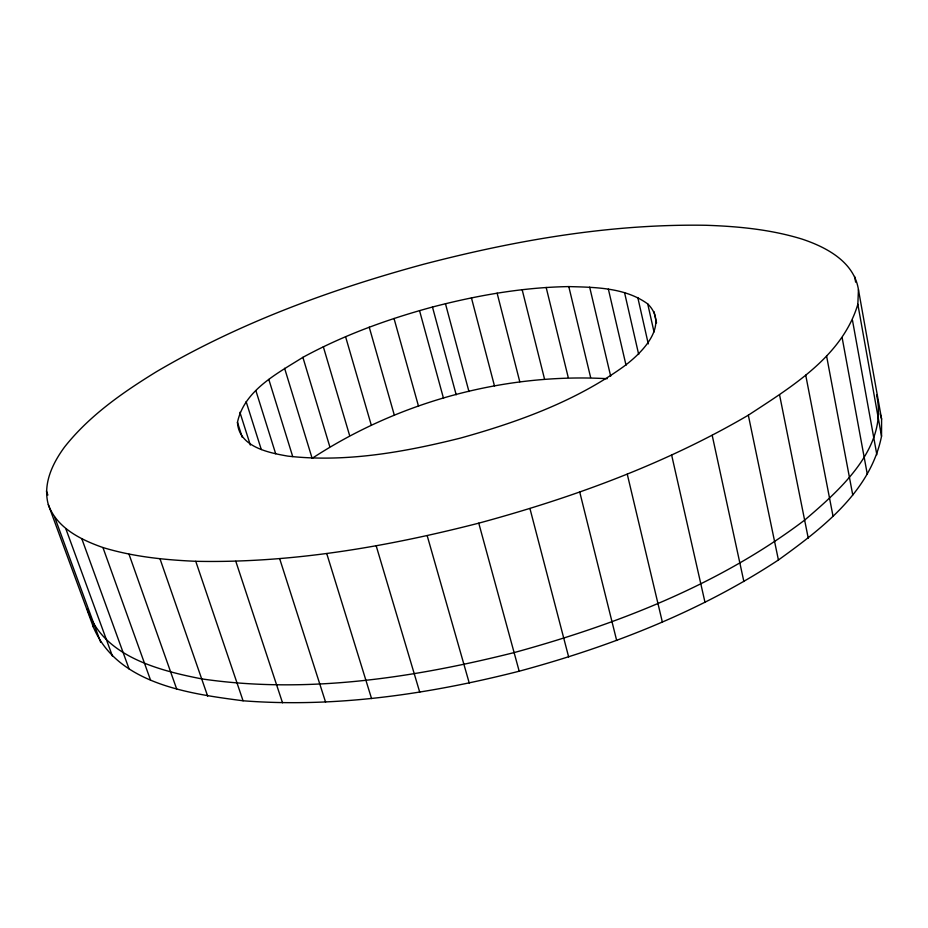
<?xml version="1.0" encoding="UTF-8"?>
<svg xmlns="http://www.w3.org/2000/svg" width="928" height="928" viewBox="0 0 928 928"><rect width="100%" height="100%" fill="white"/><g stroke="black" fill="none" stroke-linecap="round" stroke-linejoin="round"><path stroke-width="1.39" d="M881.53 436.23L881.6 419.073L858.446 289.652C854.085 261.754 826.245 247.126 801.954 239.064C770.948 229.518 738.456 226.374 706.173 225.284C610.566 223.694 515.55 240.282 423.319 264.329C330.704 289.536 239.54 322.84 156.588 371.629C122.809 392.393 89.482 415.512 64.658 446.89C52.583 463.258 42.595 483.882 48.314 504.588L93.415 627.189C117.264 684.18 189.266 693.715 243.066 700.779C335.982 707.948 429.258 694.063 519.193 671.211C610.183 646.584 699.422 612.039 778.418 559.978C821.744 528.763 870.441 491.712 881.53 436.23L857.843 304.291L858.446 289.652M237.464 422.356C244.261 390.201 277.391 373.427 302.888 357.338C343.708 335.101 387.684 319.186 432.471 307.029C477.004 295.417 522.696 287.355 568.794 286.59C595.59 287.309 625.124 287.529 647.732 303.92C670.167 325.867 640.691 354.264 622.56 367.337C574.154 401.836 517.372 422.217 460.543 438.074C404.318 452.122 345.854 462.689 287.784 456.112C268.343 452.713 238.809 446.809 237.464 422.356L242.266 437.378M48.314 504.588C56.817 528.032 80.898 539.783 102.938 547.532C133.029 556.719 164.442 559.909 195.75 561.301C291.369 563.273 386.419 546.836 478.767 523.16C572.332 497.779 664.436 464.313 748.328 415.187C791.236 386.93 842.241 356.549 857.843 304.291M607.19 378.705C504.171 372.917 398.425 401.87 312.144 458.339L284.594 368.277M54.729 517.256L100.665 642.304M65.853 528.798L112.508 656.316M46.4 491.005L47.885 495.053M81.884 538.971L129.096 668.984M102.938 547.532L150.51 680.015M129.015 554.248L176.738 689.168M160.034 558.9L207.675 696.162M195.75 561.301L243.066 700.779M235.793 561.278L282.53 702.809M279.676 558.726L325.577 702.102M239.9 412.276L250.351 445.08M246.129 401.627L261.29 449.546M255.873 390.607L275.674 453.757M268.807 379.436L292.726 456.599M326.737 553.575L371.56 698.575M302.888 357.338L329.776 446.623M376.2 545.873L419.734 692.195M323.327 346.736L349.589 435.406M345.564 336.644L371.2 424.838M369.24 327.178L394.296 415.06M427.193 535.676L469.243 683.031M394.017 318.466L418.505 406.174M876.577 395.026C888.583 447.354 840.176 489.764 804.634 520.121C718.956 584.965 616.992 624.382 514.112 652.593C412.531 678.043 306.159 694.167 201.678 678.878C158.305 670.364 102.428 656.166 87.209 608.849M478.767 523.16L519.193 671.211M419.537 310.613L443.503 398.309M880.185 413.83L881.6 419.073M432.471 307.029L456.193 394.794M445.463 303.711L468.953 391.558M471.436 297.853L494.496 386.013M529.946 508.544L568.644 656.931M497.118 293.144L519.784 381.768M522.151 289.652L544.481 378.879M579.756 492.107L616.668 640.482M546.163 287.436L568.226 377.429M568.794 286.59L590.626 377.464M627.27 474.196L662.383 622.178M589.663 287.135L610.682 376.234M608.374 289.13L626.029 365.238M624.544 292.587L638.696 354.484M637.791 297.528L648.278 343.894M671.663 455.149L705.013 602.4M647.732 303.92L654.031 332.004M654.031 311.704L656.537 322.944M712.205 435.36L743.873 581.531M748.328 415.187L778.418 559.978M779.601 395.015L808.242 538.147M805.724 375.167L833.066 516.386M826.57 355.934L852.762 495.03M842.125 337.572L867.332 474.405M852.484 320.311L876.856 454.732M854.618 276.474L855.639 282.158M92.928 624.532L93.415 627.189"/></g></svg>
